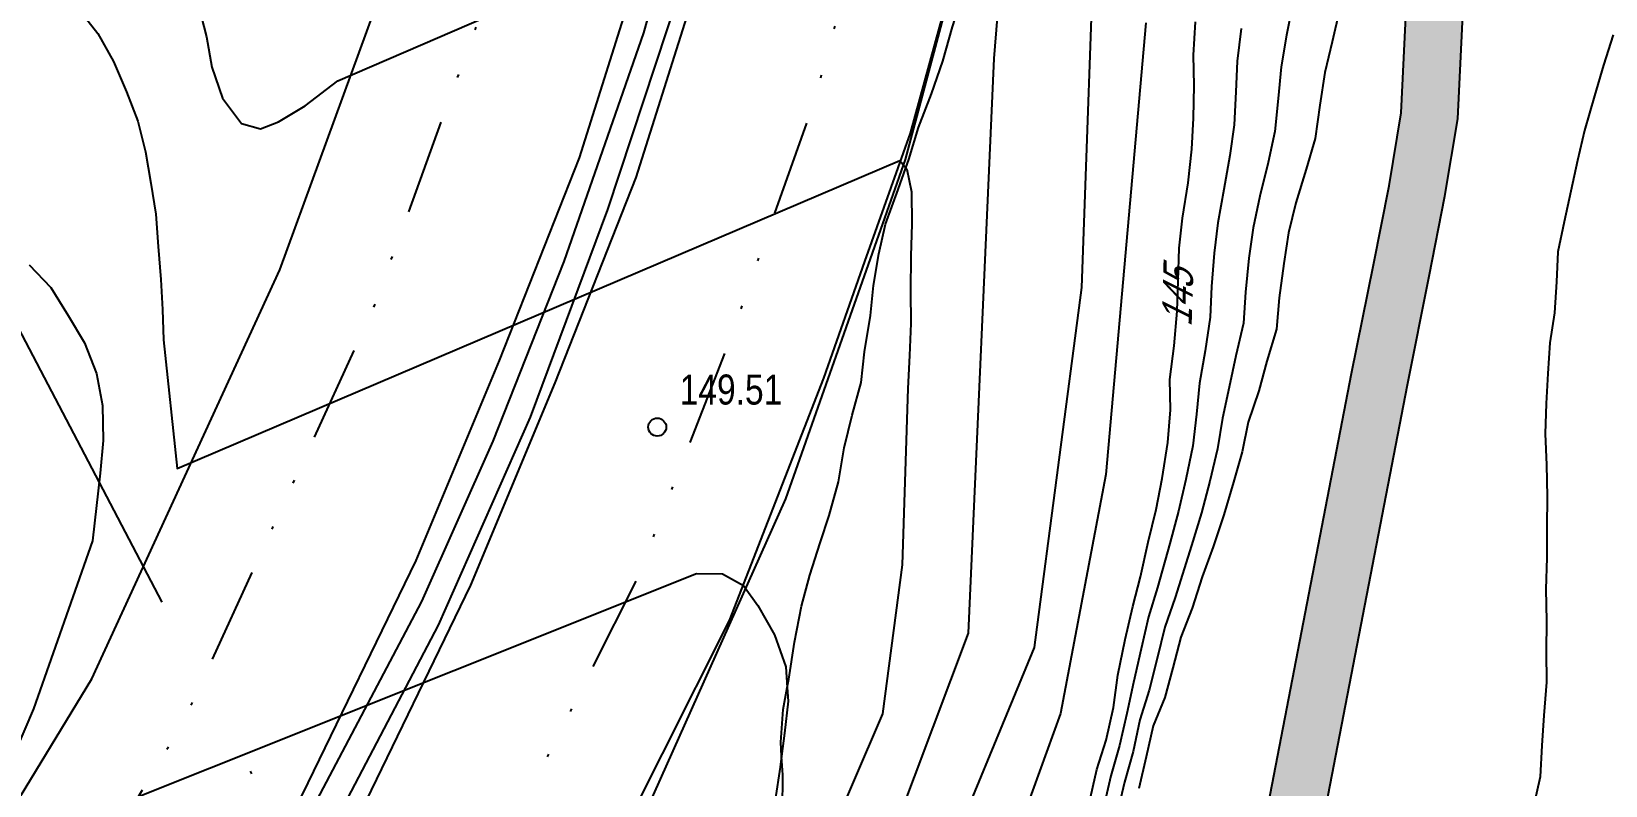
# Model space of a CAD drawing. Header units: metres. Extents: x 523239 to 523998, y 4669208 to 4669802.
# Drawn here: x 523765.1 to 523817.5, y 4669739.3 to 4669764.5 of the extents above; entities that cross this region are included whole.
import ezdxf
from ezdxf.enums import TextEntityAlignment as Align

# ---------------------------------------------------------------- set-up
doc = ezdxf.new("R2010")
doc.units = ezdxf.units.M
doc.header["$MEASUREMENT"] = 0
doc.linetypes.add('MORSE_D', pattern=[31.75, 12.7, -6.35, 0, -6.35, 0, -6.35])
for name, color, linetype in [('031006 Cota terreno', 9, 'Continuous'), ('032011 Curva cada 1 m', 40, 'Continuous'), ('032015 Curva cada 5 m', 34, 'Continuous'), ('032022 Curva cada 1 m de baja fiabilidad', 40, 'Continuous'), ('032023 Curva cada 5 m de baja fiabilidad', 34, 'Continuous'), ('033006 Texto cota terreno', 9, 'Continuous'), ('033015 Texto curva maestra', 42, 'Continuous'), ('042014 Rio baja fiabilidad', 142, 'Continuous'), ('072001 Borde aglomerado u hormigon', 7, 'Continuous'), ('072004 Bordillo Acera', 1, 'Continuous'), ('082008 Bionda', 7, 'BIONDA'), ('102002 Zona arbolada', 3, 'MASA'), ('112001 Linea aerea', 9, 'MORSE_D'), ('192008 Linea blanca', 9, 'Continuous'), ('202001 Eje Calle', 254, 'MORSE_D'), ('990001 Sombreados', 7, 'Continuous')]:
    doc.layers.add(name, color=color, linetype=linetype)
doc.styles.get("Standard").update_dxf_attribs({"font": 'arial.ttf'})
doc.linetypes.add('BIONDA', pattern='A,6,[137,GEOGRAMA.SHX,S=0.75,R=0,X=0,Y=-0.5],6', length=12)
doc.linetypes.add('MASA', pattern='A,0.0001,[130,GEOGRAMA.SHX,S=0.5,R=180,X=0,Y=0],-2.9', length=2.9001)

# ---------------------------------------------------------------- blocks, each defined once
blk = doc.blocks.new('COTAP')
at = {"color": 0}
blk.add_circle((0, 0), 0.3, dxfattribs=at)

msp = doc.modelspace()

# ---------------------------------------------------------------- hatches: boundary and pattern name
at = {"layer": '990001 Sombreados'}
msp.add_hatch(color=4, dxfattribs=at).paths.add_polyline_path([(523812.297, 4669785), (523814.192, 4669785), (523813.69, 4669777.44), (523813.12, 4669771.7), (523812.63, 4669761.54), (523812.2, 4669758.97), (523811.68, 4669756.31), (523810.95, 4669752.69), (523808.31, 4669739.02), (523806.91, 4669731.81), (523806.41, 4669729.09), (523805.71, 4669725.9), (523805.03, 4669723.59), (523804.07, 4669720.97), (523802.09, 4669716.68), (523799.45, 4669711.65), (523797.68, 4669709.38), (523790.68, 4669700.69), (523786, 4669694.81), (523784.51, 4669693.02), (523782.48, 4669690.51), (523780.05, 4669686.65), (523778.24, 4669681.83), (523775.92, 4669676.7), (523768.24, 4669657.89), (523762.99, 4669642.89), (523759.48, 4669629.19), (523759.04, 4669627.18), (523758.98, 4669624.63), (523759.03, 4669623.11), (523760.04, 4669615.27), (523761.87, 4669598.91), (523762.06, 4669597.65), (523762.82, 4669595.49), (523771.67, 4669576.93), (523772.29, 4669575.03), (523772.58, 4669572.68), (523772.48, 4669570.62), (523769.55, 4669547.84), (523768.28, 4669539.46), (523762.89, 4669522.85), (523759.69, 4669513.09), (523755.93, 4669508.91), (523751.33, 4669502.55), (523748.63, 4669497.59), (523747.82, 4669496.19), (523741.33, 4669478.78), (523735.37, 4669464.62), (523733.25, 4669462.42), (523732, 4669461.45), (523728.26, 4669459.03), (523720.22, 4669454.85), (523716.95, 4669453.04), (523712.17, 4669450.34), (523707.93, 4669447.25), (523703.72, 4669442.74), (523699, 4669438), (523692.79, 4669433.78), (523685.91, 4669429.6), (523679.63, 4669426.17), (523673.06, 4669422.21), (523666.39, 4669417.68), (523653.95, 4669408.65), (523652.33, 4669407.2), (523650.67, 4669405.28), (523649.16, 4669402.67), (523647.76, 4669397.59), (523647.63, 4669396.55), (523647.64, 4669393.4), (523648.26, 4669381.94), (523645.91, 4669382.464), (523645.67, 4669393.4), (523645.73, 4669396.65), (523645.85, 4669397.92), (523647.36, 4669403.72), (523649.12, 4669406.53), (523650.97, 4669408.6), (523652.77, 4669410.15), (523665.3, 4669419.23), (523672.01, 4669423.8), (523678.69, 4669428.06), (523684.95, 4669431.34), (523691.74, 4669435.46), (523697.79, 4669439.48), (523702.36, 4669444.06), (523706.67, 4669448.67), (523711.14, 4669451.94), (523716.03, 4669454.69), (523719.32, 4669456.52), (523727.3, 4669460.66), (523730.9, 4669463.01), (523731.99, 4669463.83), (523733.76, 4669465.68), (523739.57, 4669479.49), (523746.1, 4669497), (523746.98, 4669498.52), (523749.72, 4669503.55), (523754.45, 4669510.11), (523758.01, 4669514.05), (523761.09, 4669523.45), (523766.42, 4669539.9), (523767.67, 4669548.1), (523770.59, 4669570.79), (523770.68, 4669572.61), (523770.43, 4669574.62), (523769.91, 4669576.23), (523761.07, 4669594.76), (523760.21, 4669597.19), (523759.99, 4669598.66), (523758.16, 4669615.04), (523757.14, 4669622.95), (523757.07, 4669624.62), (523757.15, 4669627.41), (523757.64, 4669629.63), (523761.18, 4669643.44), (523766.47, 4669658.56), (523774.18, 4669677.45), (523776.52, 4669682.61), (523778.78, 4669687.57), (523781.78, 4669691.56), (523783.72, 4669693.65), (523784.94, 4669695.2), (523789.6, 4669701.52), (523796.23, 4669710.43), (523797.84, 4669712.62), (523800.39, 4669717.52), (523802.32, 4669721.69), (523803.23, 4669724.18), (523803.87, 4669726.37), (523804.55, 4669729.47), (523805.05, 4669732.16), (523806.45, 4669739.38), (523809.09, 4669753.06), (523809.82, 4669756.68), (523810.34, 4669759.31), (523810.74, 4669761.74), (523811.23, 4669771.84), (523811.8, 4669777.6)], flags=0)

# ---------------------------------------------------------------- linework, layer by layer
at = {"layer": '032011 Curva cada 1 m'}
for points, elevation in [([(523770.69, 4669765.26), (523770.95, 4669764.28), (523771.13, 4669763.26), (523771.48, 4669762.23), (523772.11, 4669761.39), (523772.75, 4669761.21), (523773.34, 4669761.44), (523774.23, 4669761.98), (523775.32, 4669762.81), (523797.43, 4669772.36)], 148), ([(523766.68, 4669765.21), (523767.33, 4669764.39), (523767.85, 4669763.45), (523768.28, 4669762.44), (523768.66, 4669761.47), (523768.92, 4669760.45), (523769.09, 4669759.4), (523769.26, 4669758.37), (523769.34, 4669757.29), (523769.43, 4669756.19), (523769.48, 4669755.19), (523769.51, 4669754.18), (523769.97, 4669749.9), (523794.04, 4669760.16), (523794.24, 4669759.91)], 149)]:
    msp.add_lwpolyline(points, dxfattribs=dict(at, elevation=elevation))
at = {"layer": '032015 Curva cada 5 m', "elevation": 150}
for points in [[(523765.04, 4669756.68), (523765.76, 4669755.93), (523766.34, 4669754.99), (523766.88, 4669754.09), (523767.28, 4669753.06), (523767.48, 4669752), (523767.5, 4669750.83), (523767.41, 4669749.75), (523767.15, 4669747.49), (523765.18, 4669741.9), (523762.95, 4669736.69), (523787.27, 4669746.4), (523788.14, 4669746.39), (523788.84, 4669746), (523789.31, 4669745.34), (523789.87, 4669744.36), (523790.25, 4669743.3), (523790.29, 4669742.61)], [(523790.1, 4669740.32), (523790.06, 4669739.95), (523789.89, 4669738.87)]]:
    msp.add_lwpolyline(points, dxfattribs=at)
at = {"layer": '032022 Curva cada 1 m de baja fiabilidad'}
for points, elevation in [([(523801.05, 4669782.54), (523800.09, 4669755.93), (523798.52, 4669743.94), (523795.2, 4669735.9), (523794.86, 4669734.84), (523794.5, 4669733.72), (523794.19, 4669732.68), (523793.58, 4669731.08), (523793.11, 4669730.11), (523792.67, 4669729.12), (523791.75, 4669727.59), (523791.23, 4669726.59), (523790.67, 4669725.58), (523790.01, 4669724.26), (523789.58, 4669723.23), (523788.99, 4669721.8), (523788.37, 4669720.26), (523787.88, 4669719.18), (523787.26, 4669717.72), (523786.9, 4669716.7), (523786.53, 4669715.63), (523786.2, 4669714.52), (523785.7, 4669713.15), (523785.33, 4669712.23)], 147), ([(523797.7, 4669769.98), (523797.17, 4669763.55), (523796.32, 4669744.42), (523793.34, 4669736.5), (523792.99, 4669735.45), (523792.61, 4669734.33), (523792.29, 4669733.29), (523791.76, 4669731.92), (523791.31, 4669730.9), (523790.89, 4669729.86), (523790.12, 4669728.53), (523789.63, 4669727.57), (523789.05, 4669726.54), (523788.31, 4669725.02), (523787.89, 4669723.99), (523787.19, 4669722.35), (523786.63, 4669721.02), (523786.14, 4669719.93), (523785.39, 4669718.25), (523784.98, 4669717.26), (523784.58, 4669716.19), (523784.21, 4669715.1), (523783.57, 4669713.55), (523783.51, 4669713.43)], 148), ([(523807.13, 4669765.39), (523806.92, 4669764.33), (523806.74, 4669763.28), (523806.64, 4669762.22), (523806.53, 4669761.12), (523806.31, 4669760.09), (523806.04, 4669758.97), (523805.81, 4669757.91), (523805.67, 4669756.9), (523805.56, 4669755.77), (523805.49, 4669754.74), (523805.24, 4669753.65), (523805.01, 4669752.61), (523804.79, 4669751.58), (523804.62, 4669750.56), (523804.37, 4669749.48), (523804.09, 4669748.42), (523803.76, 4669747.34), (523803.21, 4669745.6), (523802.87, 4669744.62), (523802.61, 4669743.57), (523802.35, 4669742.52), (523802.04, 4669741.53), (523801.81, 4669740.48), (523801.53, 4669739.45), (523801.26, 4669738.32)], 143), ([(523808.69, 4669765.16), (523808.44, 4669764.11), (523808.2, 4669763.09), (523808.03, 4669762), (523807.88, 4669760.89), (523807.58, 4669759.87), (523807.23, 4669758.75), (523806.99, 4669757.75), (523806.83, 4669756.73), (523806.68, 4669755.58), (523806.59, 4669754.54), (523806.27, 4669753.48), (523806, 4669752.49), (523805.65, 4669751.44), (523805.45, 4669750.45), (523805.16, 4669749.44), (523804.84, 4669748.36), (523804.48, 4669747.29), (523804.11, 4669746.29), (523803.78, 4669745.25), (523803.4, 4669744.28), (523803.14, 4669743.26), (523802.87, 4669742.27), (523802.48, 4669741.33), (523802.25, 4669740.3), (523802, 4669739.24)], 142), ([(523802.24, 4669764.74), (523800.9, 4669749.7), (523799.39, 4669741.74), (523797.06, 4669735.3), (523796.73, 4669734.22), (523796.4, 4669733.12), (523796.09, 4669732.06), (523795.4, 4669730.25), (523794.9, 4669729.33), (523794.45, 4669728.37), (523793.37, 4669726.64), (523792.84, 4669725.62), (523792.28, 4669724.63), (523791.7, 4669723.49), (523791.26, 4669722.48), (523790.78, 4669721.25), (523790.1, 4669719.5), (523789.62, 4669718.43), (523789.14, 4669717.18), (523788.82, 4669716.13), (523788.49, 4669715.06), (523788.19, 4669713.93), (523787.83, 4669712.74), (523787.54, 4669711.81)], 146), ([(523805.41, 4669764.55), (523805.28, 4669763.47), (523805.24, 4669762.44), (523805.18, 4669761.34), (523805.04, 4669760.32), (523804.84, 4669759.19), (523804.64, 4669758.08), (523804.51, 4669757.07), (523804.43, 4669755.96), (523804.38, 4669754.94), (523804.21, 4669753.82), (523804.03, 4669752.74), (523803.92, 4669751.71), (523803.8, 4669750.66), (523803.57, 4669749.53), (523803.33, 4669748.48), (523803.04, 4669747.4), (523802.63, 4669745.94), (523802.33, 4669744.96), (523802.08, 4669743.89), (523801.83, 4669742.77), (523801.6, 4669741.74), (523801.36, 4669740.67), (523801.07, 4669739.67), (523800.8, 4669738.51)], 144), ([(523817.8, 4669764.34), (523817.48, 4669763.33), (523817.18, 4669762.31), (523816.85, 4669761.16), (523816.62, 4669760.16), (523816.4, 4669759.14), (523816.17, 4669758.12), (523815.96, 4669757.12), (523815.92, 4669756.12), (523815.85, 4669755.08), (523815.69, 4669754.08), (523815.63, 4669753.06), (523815.57, 4669752.06), (523815.54, 4669751.05), (523815.58, 4669750.02), (523815.61, 4669748.97), (523815.59, 4669747.94), (523815.6, 4669746.92), (523815.56, 4669745.88), (523815.58, 4669744.83), (523815.57, 4669743.8), (523815.58, 4669742.78), (523815.5, 4669741.68), (523815.43, 4669740.68), (523815.37, 4669739.63), (523815.15, 4669738.64)], 142), ([(523794.24, 4669759.91), (523794.28, 4669759.87), (523794.43, 4669759.11), (523794.44, 4669758.04), (523794.41, 4669756.98), (523794.4, 4669755.81), (523794.41, 4669754.73), (523794.37, 4669753.66), (523794.31, 4669752.56), (523794.12, 4669746.69), (523793.46, 4669741.73), (523791.48, 4669737.1), (523791.12, 4669736.07), (523790.71, 4669734.93), (523790.39, 4669733.91), (523789.94, 4669732.75), (523789.52, 4669731.68), (523789.11, 4669730.61), (523788.5, 4669729.48), (523788.02, 4669728.54), (523787.58, 4669727.75)], 149)]:
    msp.add_lwpolyline(points, dxfattribs=dict(at, elevation=elevation))
at = {"layer": '032023 Curva cada 5 m de baja fiabilidad'}
for points, elevation in [([(523800.34, 4669738.7), (523800.6, 4669739.88), (523800.92, 4669740.85), (523801.16, 4669741.94), (523801.31, 4669743.02), (523801.55, 4669744.2), (523801.8, 4669745.3), (523802.06, 4669746.29), (523802.32, 4669747.45), (523802.58, 4669748.54), (523802.78, 4669749.57), (523802.97, 4669750.77), (523803.06, 4669751.85), (523803.04, 4669752.86), (523803.18, 4669753.99), (523803.28, 4669755.14), (523803.31, 4669756.15), (523803.35, 4669757.24), (523803.46, 4669758.24), (523803.65, 4669759.41), (523803.77, 4669760.54), (523803.83, 4669761.57), (523803.85, 4669762.66), (523803.82, 4669763.66), (523803.89, 4669764.77)], 145), ([(523790.29, 4669742.61), (523790.32, 4669742.15), (523790.2, 4669741.09), (523790.1, 4669740.32)], 150)]:
    msp.add_lwpolyline(points, dxfattribs=dict(at, elevation=elevation))
at = {"layer": '042014 Rio baja fiabilidad', "flags": 128}
for points in [[(523778.78, 4669687.57), (523781.78, 4669691.56), (523783.72, 4669693.65), (523784.94, 4669695.2), (523789.6, 4669701.52), (523796.23, 4669710.43), (523797.84, 4669712.62), (523800.39, 4669717.52), (523802.32, 4669721.69), (523803.23, 4669724.18), (523803.87, 4669726.37), (523804.55, 4669729.47), (523805.05, 4669732.16), (523806.45, 4669739.38), (523809.09, 4669753.06), (523809.82, 4669756.68), (523810.34, 4669759.31), (523810.74, 4669761.74), (523811.23, 4669771.84), (523811.8, 4669777.6), (523812.297, 4669785)], [(523780.05, 4669686.65), (523782.48, 4669690.51), (523784.51, 4669693.02), (523786, 4669694.81), (523790.68, 4669700.69), (523797.68, 4669709.38), (523799.45, 4669711.65), (523802.09, 4669716.68), (523804.07, 4669720.97), (523805.03, 4669723.59), (523805.71, 4669725.9), (523806.41, 4669729.09), (523806.91, 4669731.81), (523808.31, 4669739.02), (523810.95, 4669752.69), (523811.68, 4669756.31), (523812.2, 4669758.97), (523812.63, 4669761.54), (523813.12, 4669771.7), (523813.69, 4669777.44), (523814.192, 4669785)]]:
    msp.add_lwpolyline(points, dxfattribs=at)
at = {"layer": '072001 Borde aglomerado u hormigon', "flags": 128}
for points in [[(523649.3, 4669603.47), (523657.67, 4669616.19), (523664.83, 4669626.33), (523674.77, 4669638.8), (523683.25, 4669648.58), (523699.99, 4669666.55), (523739.6, 4669706.09), (523749.15, 4669716.91), (523755.56, 4669724.94), (523761.36, 4669733.44), (523767.13, 4669742.9), (523773.39, 4669756.52), (523777.35, 4669767.38), (523779.95, 4669777.22), (523781.5, 4669784.74), (523781.553, 4669785)], [(523799.918, 4669785), (523799.87, 4669784.74), (523798.57, 4669777.69), (523797.7, 4669773.87), (523796.79, 4669769.82), (523794.39, 4669761.07), (523792.87, 4669756.79), (523791.5, 4669752.91), (523788.36, 4669744.84), (523783.89, 4669735.96), (523776.3, 4669722.84), (523770.75, 4669714.26), (523765.13, 4669706.94), (523759.76, 4669700.54), (523751.11, 4669691.38), (523728.47, 4669668.97), (523709.63, 4669649.88), (523700.79, 4669640.35), (523693.18, 4669631.78), (523690.56, 4669628.75), (523685.55, 4669622.6), (523681.28, 4669617.17), (523676.5, 4669610.58)]]:
    msp.add_lwpolyline(points, dxfattribs=at)
at = {"layer": '072004 Bordillo Acera', "flags": 128}
for points in [[(523661.24, 4669605.96), (523666.96, 4669614.24), (523673.06, 4669622.7), (523681.63, 4669633.43), (523689.62, 4669642.59), (523696.59, 4669650.13), (523704.73, 4669658.6), (523715.8, 4669669.71), (523744.34, 4669698.08), (523755.63, 4669710.48), (523762.56, 4669719.23), (523766.8, 4669725.49), (523771.88, 4669733.65), (523778.12, 4669745.47), (523780.5, 4669750.81), (523782.86, 4669756.79), (523785.51, 4669764.41), (523787.9, 4669772.88), (523789.56, 4669779.79), (523790.32, 4669784.74), (523790.36, 4669785)], [(523791.222, 4669785), (523791.18, 4669784.74), (523790.51, 4669780.59), (523788.67, 4669773.02), (523786.69, 4669765.76), (523784.3, 4669758.52), (523781.73, 4669751.61), (523778.66, 4669744.68), (523775.17, 4669738.01), (523771.36, 4669731.03), (523766.68, 4669723.84), (523761.1, 4669716.02), (523756.94, 4669710.53), (523749.92, 4669702.78), (523742.06, 4669694.51), (523711.15, 4669663.71), (523702.17, 4669654.56), (523685.94, 4669636.85), (523677.96, 4669627.17), (523670.3, 4669617.31), (523663.55, 4669607.71)]]:
    msp.add_lwpolyline(points, dxfattribs=at)
at = {"layer": '082008 Bionda', "flags": 128}
msp.add_lwpolyline([(523800.205, 4669785), (523800.16, 4669784.74), (523798.96, 4669777.95), (523797.89, 4669773.92), (523794.22, 4669760.19), (523792.92, 4669756.5), (523790.23, 4669748.89), (523785.64, 4669738.61), (523778.78, 4669726.03), (523769.68, 4669712.47), (523762.55, 4669703.23), (523753.24, 4669693.24), (523750.95, 4669690.92), (523739.03, 4669678.78), (523727.89, 4669667.95), (523722.59, 4669661.88), (523711.45, 4669650.55), (523708.03, 4669646.81)], dxfattribs=at)
at = {"layer": '102002 Zona arbolada', "flags": 128}
msp.add_lwpolyline([(523839.842, 4669785), (523839.89, 4669784.19), (523840.04, 4669781.4), (523839.66, 4669779.65), (523839.07, 4669778.94), (523838.16, 4669778.4), (523837.81, 4669778.35), (523837.26, 4669778.28), (523836.22, 4669778.4), (523835.07, 4669778.58), (523834.72, 4669778.55), (523834.02, 4669778.5), (523833.17, 4669778), (523832.53, 4669777.14), (523832.42, 4669776.35), (523832.52, 4669775.31), (523832.32, 4669774.29), (523832.24, 4669773.23), (523832.57, 4669772.48), (523833.08, 4669771.38), (523833.23, 4669771.08), (523833.6, 4669769.95), (523833.58, 4669768.97), (523833.17, 4669767.32), (523832.56, 4669765.78), (523832.21, 4669764.84), (523831.89, 4669763.82), (523831.71, 4669762.6), (523831.78, 4669761.57), (523832.17, 4669760.75), (523832.88, 4669760.12), (523833.95, 4669759.71), (523833.97, 4669759.71), (523834.99, 4669759.66), (523836.17, 4669759.64), (523836.63, 4669759.46), (523837.11, 4669759.29), (523837.84, 4669758.62), (523837.95, 4669758.53), (523838.59, 4669757.7), (523838.95, 4669757.13), (523839.16, 4669756.81), (523839.68, 4669755.84), (523839.78, 4669754.92), (523839.78, 4669754.8), (523839.79, 4669753.9), (523839.62, 4669752.36), (523839.42, 4669751.31), (523839.13, 4669750.18), (523838.85, 4669749.72), (523838.6, 4669749.3), (523837.8, 4669748.72), (523837.29, 4669748.33), (523836.96, 4669748.07), (523836.22, 4669747.22), (523835.65, 4669746.35), (523835.6, 4669746.26), (523835.15, 4669745.29), (523835.06, 4669744.21), (523835.1, 4669743.9), (523835.23, 4669743.13), (523835.23, 4669742.06), (523835, 4669740.96), (523834.63, 4669739.95), (523834.27, 4669738.95), (523833.93, 4669737.87), (523833.71, 4669736.88), (523833.69, 4669735.75), (523833.95, 4669734.73), (523834.17, 4669734.13), (523834.34, 4669733.71), (523834.43, 4669732.65), (523834.18, 4669731.68), (523833.7, 4669730.59), (523833.25, 4669729.65), (523832.93, 4669728.54), (523832.93, 4669728.52), (523832.97, 4669727.47), (523833.22, 4669726.42), (523833.38, 4669725.53), (523833.42, 4669725.34), (523833.4, 4669724.24), (523833.38, 4669723.22), (523833.31, 4669722.05), (523833.22, 4669721.04), (523833.18, 4669720.75), (523833.1, 4669719.98), (523832.92, 4669718.97), (523832.61, 4669717.96), (523832.06, 4669716.89), (523831.8, 4669716.28), (523831.65, 4669715.92), (523831.33, 4669714.96), (523830.98, 4669713.94), (523830.57, 4669712.81), (523830.18, 4669711.71), (523829.79, 4669710.77), (523829.31, 4669709.86), (523828.75, 4669708.99), (523828.15, 4669707.96), (523827.59, 4669707.01), (523827.5, 4669706.76), (523827.23, 4669705.97), (523826.85, 4669704.8), (523826.77, 4669703.71), (523826.78, 4669703.6), (523826.95, 4669702.7), (523827.28, 4669701.53), (523827.36, 4669700.35), (523827.31, 4669699.26), (523827.14, 4669698.08), (523826.87, 4669697.01), (523826.54, 4669696.04), (523826.09, 4669695.04), (523825.55, 4669693.94), (523824.97, 4669692.83), (523824.36, 4669691.88), (523823.56, 4669691.16), (523823.54, 4669691.14), (523822.74, 4669690.88), (523821.53, 4669690.86), (523820.41, 4669690.95), (523819.28, 4669691.35), (523818.34, 4669691.84), (523817.28, 4669692.27), (523816.2, 4669692.57), (523814.95, 4669692.83), (523813.96, 4669693.11), (523812.81, 4669693.38), (523812.77, 4669693.4), (523811.67, 4669693.6), (523810.55, 4669693.9), (523809.61, 4669694.3), (523808.62, 4669694.65), (523807.59, 4669694.71), (523806.42, 4669694.7), (523805.39, 4669694.73), (523804.27, 4669694.79), (523803.27, 4669694.88), (523803.11, 4669694.93), (523802.3, 4669695.23), (523801.71, 4669695.84), (523801.61, 4669696.44), (523801.9, 4669697.33), (523802.54, 4669698.36), (523803.25, 4669699.35), (523803.4, 4669699.62), (523803.81, 4669700.33), (523804.38, 4669701.33), (523804.73, 4669702.29), (523804.67, 4669702.72), (523804.61, 4669703.26), (523804.16, 4669704), (523803.54, 4669704.8), (523803.11, 4669705.8), (523803.22, 4669706.66), (523803.62, 4669707.73), (523804.36, 4669708.59), (523805.02, 4669708.67), (523806.1, 4669708.58), (523807.15, 4669708.62), (523808.32, 4669708.89), (523809.66, 4669709.12), (523810.67, 4669709.11), (523810.78, 4669709.08), (523811.82, 4669708.89), (523812.91, 4669708.77), (523813.97, 4669708.98), (523814.79, 4669709.5), (523815.27, 4669710.22), (523815.69, 4669711.16), (523815.61, 4669711.8), (523815.05, 4669712.74), (523814.32, 4669713.56), (523813.63, 4669714.41), (523813, 4669715.39), (523812.86, 4669716.28), (523813.13, 4669717.27), (523813.53, 4669718.24), (523813.87, 4669719.2), (523814.28, 4669720.27), (523814.96, 4669720.97), (523815.89, 4669721.6), (523816.68, 4669722.25), (523817.55, 4669722.84), (523818.48, 4669723.46), (523819.38, 4669724), (523819.52, 4669724.04), (523820.51, 4669724.34), (523821.48, 4669724.61), (523822.61, 4669724.92), (523823.63, 4669725.33), (523824.41, 4669726.06), (523824.97, 4669727.13), (523825.29, 4669728.12), (523825.61, 4669729.25), (523825.86, 4669730.27), (523826.1, 4669731.4), (523826.28, 4669732.62), (523826.49, 4669733.61), (523826.68, 4669734.67), (523826.77, 4669735.68), (523826.6, 4669736.85), (523826.13, 4669737.66), (523825.41, 4669738.42), (523824.54, 4669739.06), (523823.66, 4669739.2), (523822.63, 4669739.06), (523822, 4669738.92), (523821.58, 4669738.83), (523820.21, 4669738.11), (523819.55, 4669737.36), (523818.78, 4669736), (523818.3, 4669735.08), (523817.89, 4669733.99), (523817.65, 4669732.97), (523817.54, 4669731.94), (523817.44, 4669730.9), (523817.28, 4669729.85), (523817.08, 4669728.86), (523816.79, 4669727.89), (523816.39, 4669726.92), (523816.04, 4669725.95), (523815.58, 4669724.91), (523814.91, 4669724), (523814.3, 4669723.19), (523813.41, 4669722.61), (523812.97, 4669722.45), (523812.43, 4669722.26), (523811.3, 4669721.93), (523810.44, 4669721.34), (523809.96, 4669720.58), (523809.85, 4669719.71), (523810.07, 4669718.66), (523810.2, 4669718.13), (523810.37, 4669717.56), (523810.5, 4669716.54), (523810.46, 4669715.33), (523810.34, 4669714.3), (523809.96, 4669713.21), (523809.3, 4669712.48), (523808.44, 4669711.78), (523807.35, 4669711.45), (523806.18, 4669711.53), (523805.52, 4669711.54), (523805.17, 4669711.55), (523804.1, 4669711.22), (523803.18, 4669710.44), (523802.44, 4669709.74), (523801.64, 4669709.12), (523800.65, 4669708.81), (523800.01, 4669709.05), (523799.02, 4669709.34), (523798.34, 4669709.17), (523797.45, 4669708.65), (523797.41, 4669708.63), (523796.65, 4669707.96), (523795.77, 4669707.28), (523794.88, 4669706.58), (523793.83, 4669706.19), (523793.07, 4669706.41), (523792.66, 4669706.68), (523792.16, 4669707.03), (523791.72, 4669707.67), (523791.59, 4669707.87), (523791.15, 4669708.82), (523790.87, 4669709.29), (523790.58, 4669709.8), (523789.86, 4669710.67), (523789.7, 4669710.82), (523789.15, 4669711.38), (523788.19, 4669711.71), (523787.54, 4669711.81), (523787.19, 4669711.87), (523786.17, 4669711.98), (523785.33, 4669712.23), (523785.2, 4669712.28), (523784.29, 4669712.74), (523783.51, 4669713.43), (523782.83, 4669714.29), (523782.55, 4669715.22), (523782.72, 4669716.18), (523783.07, 4669717.13), (523783.36, 4669718.17), (523783.75, 4669719.27), (523783.81, 4669719.43), (523784.2, 4669720.44), (523784.68, 4669721.33), (523784.74, 4669721.44), (523785.24, 4669722.28), (523785.77, 4669723.29), (523786.26, 4669724.29), (523786.69, 4669725.3), (523787.14, 4669726.5), (523787.52, 4669727.52), (523787.58, 4669727.75), (523787.87, 4669728.76), (523788.22, 4669729.95), (523788.49, 4669731.06), (523788.72, 4669732.13), (523788.98, 4669733.22), (523789.25, 4669734.25), (523789.5, 4669735.24), (523789.75, 4669736.31), (523789.94, 4669737.39), (523790.13, 4669738.52), (523790.14, 4669739.7), (523790.1, 4669740.32), (523790.08, 4669740.79), (523790.16, 4669741.87), (523790.29, 4669742.61), (523790.34, 4669742.89), (523790.53, 4669744.12), (523790.77, 4669745.32), (523791.04, 4669746.35), (523791.39, 4669747.42), (523791.69, 4669748.33), (523792, 4669749.46), (523792.19, 4669750.59), (523792.46, 4669751.68), (523792.75, 4669752.76), (523792.87, 4669753.78), (523793.06, 4669754.99), (523793.16, 4669756), (523793.34, 4669757.05), (523793.56, 4669758.04), (523793.99, 4669759.19), (523794.24, 4669759.91), (523794.34, 4669760.19), (523794.67, 4669761.26), (523795.1, 4669762.38), (523795.48, 4669763.46), (523795.8, 4669764.61), (523796.16, 4669765.76), (523796.59, 4669766.75), (523797.04, 4669767.82), (523797.34, 4669768.84), (523797.66, 4669769.83), (523797.7, 4669769.98), (523798.01, 4669770.96), (523798.28, 4669771.96), (523798.5, 4669773.14), (523798.64, 4669774.23), (523798.87, 4669775.33), (523799.09, 4669776.38), (523799.23, 4669777.63), (523799.42, 4669778.76), (523799.59, 4669779.79), (523799.73, 4669780.88), (523799.73, 4669781.89), (523799.72, 4669782.98), (523799.62, 4669784.11), (523799.493, 4669785)], dxfattribs=at)
at = {"layer": '112001 Linea aerea', "flags": 128}
msp.add_lwpolyline([(523748.739, 4669785), (523812.78, 4669662.73)], dxfattribs=at)
at = {"layer": '192008 Linea blanca', "flags": 128}
for points in [[(523662.12, 4669608.07), (523667.71, 4669616.14), (523674.03, 4669624.46), (523680.08, 4669632.06), (523687.74, 4669641.06), (523694.99, 4669649.08), (523702.84, 4669657.58), (523710.62, 4669665.53), (523722.22, 4669677.18), (523735.18, 4669689.94), (523745.13, 4669700.01), (523751.6, 4669706.9), (523757.26, 4669713.44), (523762.58, 4669720.49), (523769.71, 4669731.34), (523774.15, 4669739.04), (523777.93, 4669746.84), (523780.71, 4669753.5), (523783.37, 4669760.25), (523785.23, 4669766.14), (523787.21, 4669773.19), (523788.55, 4669778.88), (523789.68, 4669784.74), (523789.718, 4669785)], [(523791.727, 4669785), (523791.64, 4669784.41), (523790.5, 4669778.46), (523789.14, 4669772.69), (523787.14, 4669765.57), (523785.25, 4669759.59), (523782.55, 4669752.75), (523779.74, 4669746.02), (523775.91, 4669738.11), (523771.4, 4669730.3), (523764.21, 4669719.34), (523758.81, 4669712.19), (523753.08, 4669705.57), (523746.56, 4669698.63), (523736.58, 4669688.53), (523723.62, 4669675.77), (523712.04, 4669664.13), (523704.28, 4669656.21), (523696.46, 4669647.74), (523689.24, 4669639.75), (523681.62, 4669630.8), (523675.6, 4669623.24), (523669.32, 4669614.97), (523663.77, 4669606.96)]]:
    msp.add_lwpolyline(points, dxfattribs=at)
at = {"layer": '202001 Eje Calle', "ltscale": 0.25, "flags": 128}
for points in [[(523784.984, 4669785), (523784.792, 4669784.064), (523783.223, 4669776.451), (523780.56, 4669766.373), (523776.501, 4669755.24), (523770.102, 4669741.318), (523764.185, 4669731.617), (523758.265, 4669722.942), (523751.725, 4669714.748), (523742.05, 4669703.786), (523702.408, 4669664.214), (523685.75, 4669646.333), (523677.355, 4669636.651), (523667.519, 4669624.312), (523660.447, 4669614.296), (523652.144, 4669601.679), (523645.552, 4669590.734), (523639.348, 4669578.839), (523633.912, 4669567.044), (523629.166, 4669556.366), (523623.678, 4669541.461), (523618.26, 4669523.593), (523614.156, 4669507.225), (523613.355, 4669502.898), (523611.908, 4669494.374), (523610.154, 4669482.936), (523608.895, 4669471.189), (523608.252, 4669464.116), (523607.758, 4669456.005), (523607.57, 4669450.03), (523607.501, 4669443.322), (523607.541, 4669436.352), (523607.728, 4669430.406), (523608.08, 4669424.032), (523608.817, 4669417.525), (523612.13, 4669391.933), (523613.966, 4669379.035), (523614.732, 4669371.846), (523615.129, 4669364.25), (523615.292, 4669355.612), (523616.14, 4669332.18)], [(523624.064, 4669494.323), (523629.583, 4669520.441), (523631.054, 4669525.658), (523633.845, 4669534.214), (523636.853, 4669542.843), (523640.324, 4669551.924), (523643.873, 4669560.64), (523648.404, 4669570.595), (523653.242, 4669580.017), (523657.858, 4669587.912), (523662.865, 4669596.263), (523668.208, 4669604.571), (523673.762, 4669612.529), (523678.598, 4669619.196), (523682.926, 4669624.7), (523688.018, 4669630.948), (523690.652, 4669633.995), (523698.301, 4669642.609), (523707.201, 4669652.204), (523726.092, 4669671.345), (523748.705, 4669693.729), (523757.249, 4669702.776), (523762.509, 4669709.044), (523768.002, 4669716.199), (523773.433, 4669724.595), (523780.932, 4669737.558), (523785.286, 4669746.208), (523788.349, 4669754.079), (523789.702, 4669757.912), (523791.182, 4669762.078), (523793.528, 4669770.633), (523794.422, 4669774.612), (523795.278, 4669778.368), (523796.5, 4669785)]]:
    msp.add_lwpolyline(points, dxfattribs=at)

# ---------------------------------------------------------------- block references
at = {"layer": '031006 Cota terreno'}
msp.add_blockref('COTAP', (523785.96, 4669751.28, 149.51), dxfattribs=at)

# ---------------------------------------------------------------- texts
at = {"layer": '033006 Texto cota terreno', "width": 0.8}
msp.add_text('149.51', height=1, dxfattribs=at).set_placement((523786.71, 4669752.03, 149.51))
at = {"layer": '033015 Texto curva maestra', "oblique": 25, "width": 0.8}
msp.add_text('145', height=1, rotation=88.29, dxfattribs=at).set_placement((523803.29, 4669755.55, 145), align=Align.MIDDLE_CENTER)

doc.saveas('drawing.dxf')
